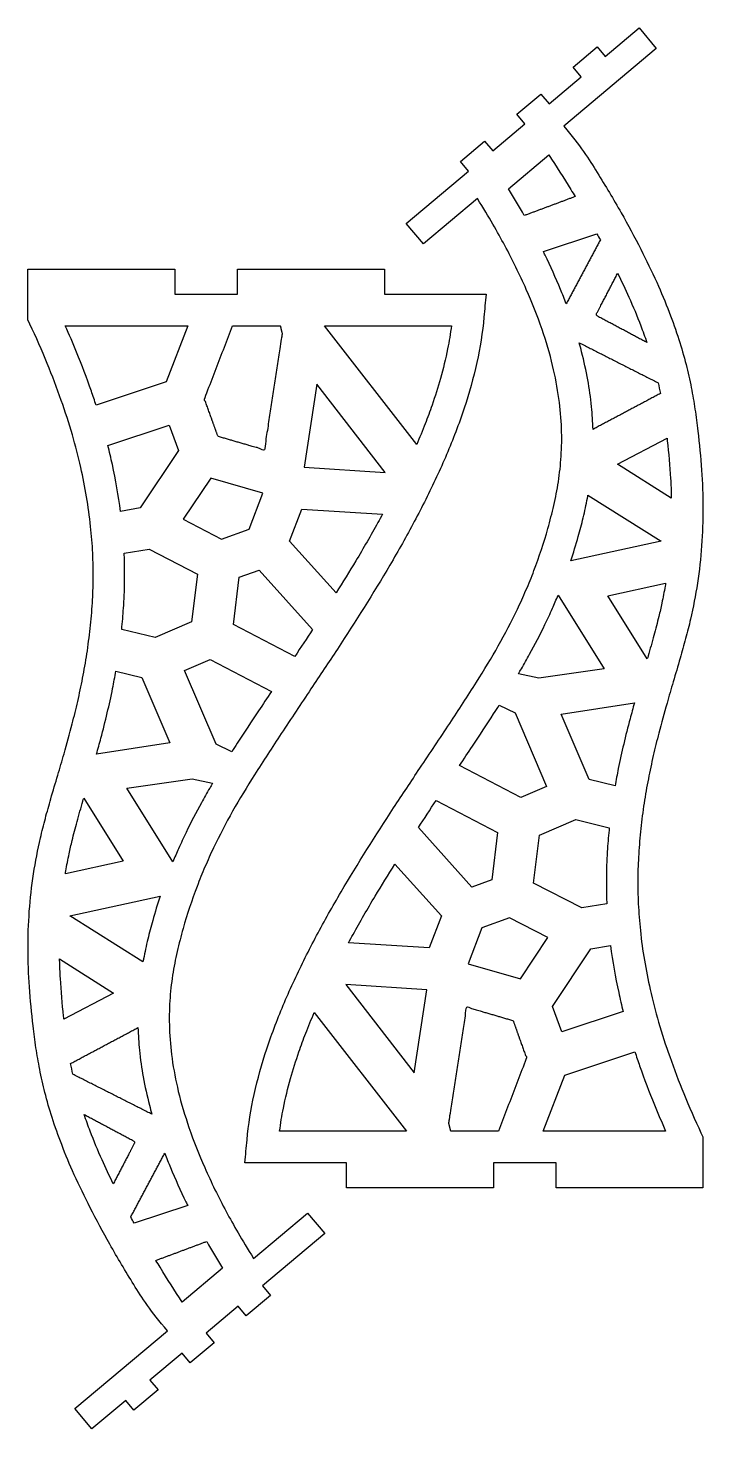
# Model space of a CAD drawing. Header units: millimetres. Extents: x -258 to 386, y -653 to 683.
import ezdxf

# ---------------------------------------------------------------- set-up
doc = ezdxf.new("R2010")
doc.units = ezdxf.units.MM
doc.header["$MEASUREMENT"] = 0
doc.layers.add('Default', color=18, linetype='Continuous', true_color=0x000000)

msp = doc.modelspace()

# ---------------------------------------------------------------- linework, layer by layer
at = {"layer": 'Default'}
for p, q in [((292.7, 655.8), (325.1, 683)), ((325.1, 683), (341.4, 663.5)), ((341.4, 663.5), (253.1, 589.4)), ((262, 645.7), (285, 665)), ((269.7, 636.5), (262, 645.7)), ((239.1, 610.8), (269.7, 636.5)), ((208.4, 600.7), (231.3, 620)), ((185.4, 565.8), (216.1, 591.5)), ((216.1, 591.5), (208.4, 600.7)), ((154.7, 555.7), (177.7, 575)), ((200.5, 529.7), (238.9, 561.9)), ((162.4, 546.5), (154.7, 555.7)), ((102.9, 496.6), (162.4, 546.5)), ((170.8, 520.3), (119.3, 477.1)), ((119.3, 477.1), (102.9, 496.6)), ((-258, 404.5), (-258, 453)), ((-118, 453), (-118, 429)), ((-58, 429), (-58, 453)), ((-118, 429), (-58, 429)), ((-256.1, 400.5), (-258, 404.5)), ((304.4, 267.1), (351.7, 291.9)), ((355.8, 234.6), (304.4, 267.1)), ((276.3, 237.5), (346.1, 193.4)), ((-148.3, -207.8), (-218.1, -163.7)), ((-227.8, -204.9), (-176.3, -237.4)), ((-176.3, -237.4), (-223.7, -262.2)), ((384.1, -370.7), (386, -374.7)), ((386, -374.7), (386, -423.2)), ((186, -399.2), (186, -423.2)), ((246, -399.2), (186, -399.2)), ((246, -423.2), (246, -399.2)), ((-42.7, -490.5), (8.8, -447.3)), ((8.8, -447.3), (25.1, -466.8)), ((25.1, -466.8), (-34.4, -516.7)), ((-72.4, -499.9), (-110.9, -532.1)), ((-34.4, -516.7), (-26.7, -525.9)), ((-26.7, -525.9), (-49.7, -545.2)), ((-57.4, -536), (-88, -561.7)), ((-213.4, -633.7), (-125, -559.6)), ((-80.3, -570.9), (-103.3, -590.2)), ((-88, -561.7), (-80.3, -570.9)), ((-111, -581), (-141.7, -606.7)), ((-141.7, -606.7), (-133.9, -615.9)), ((-164.6, -626), (-197, -653.2)), ((-133.9, -615.9), (-156.9, -635.2)), ((-197, -653.2), (-213.4, -633.7))]:
    msp.add_line(p, q, dxfattribs=at)
for points in [[(285, 665), (292.7, 655.8)], [(231.3, 620), (239.1, 610.8)], [(177.7, 575), (185.4, 565.8)], [(233.7, 469.8), (284.8, 486.7)], [(-258, 453), (-118, 453)], [(-58, 453), (82, 453)], [(-105.4, 399), (-126.2, 345.5), (-193, 323.2)], [(-148, 399), (-105.4, 399)], [(-62.8, 399), (-28, 399)], [(112.9, 285.8), (24.9, 399)], [(-181.8, 284.8), (-123.2, 304.3), (-114.5, 279.9), (-150.9, 225.2), (-169.7, 222)], [(36, 144.2), (-8.6, 193.7), (3.2, 224.1), (80.3, 219.3)], [(346.1, 193.4), (259.8, 174.7)], [(-166.2, 182), (-142.3, 186), (-96.4, 162.2), (-101.9, 116.6), (-136.7, 101.7), (-168.6, 109.4)], [(-3.4, 83.7), (-61.9, 114.1), (-56.5, 159.1), (-37.5, 166), (13.6, 109.3)], [(332.8, 81.4), (295.3, 141.5), (350.3, 153.4)], [(247.7, 142.1), (291.6, 71.9)], [(-63.5, -7.3), (-78.6, 0), (-108.7, 70.2), (-84.2, 80.6), (-25.7, 50.2)], [(-174.1, 69.6), (-149.4, 63.6), (-122.6, 1.1), (-192.6, -9.7)], [(291.6, 71.9), (229.4, 62.8), (210, 67.1)], [(191.6, 37.1), (206.7, 29.8), (236.7, -40.4), (212.3, -50.9), (153.7, -20.4)], [(302.2, -39.8), (277.4, -33.8), (250.6, 28.7), (320.6, 39.5)], [(-163.6, -42.1), (-101.4, -33), (-81.9, -37.3)], [(-204.8, -51.6), (-167.2, -111.7), (-222.3, -123.6)], [(-119.7, -112.3), (-163.6, -42.1)], [(131.4, -53.9), (189.9, -84.3), (184.5, -129.3), (165.5, -136.3), (114.5, -79.5)], [(294.3, -152.2), (270.3, -156.3), (224.4, -132.5), (229.9, -86.8), (264.7, -71.9), (296.6, -79.7)], [(92.1, -114.4), (136.6, -163.9), (124.9, -194.3), (47.7, -189.5)], [(-218.1, -163.7), (-131.8, -144.9)], [(309.8, -255), (251.2, -274.5), (242.5, -250.1), (279, -195.4), (297.7, -192.2)], [(15.1, -256.1), (103.1, -369.2)], [(233.4, -369.2), (254.2, -315.7), (321, -293.4)], [(190.8, -369.2), (156, -369.2)], [(276, -369.2), (233.4, -369.2)], [(186, -423.2), (46, -423.2)], [(386, -423.2), (246, -423.2)], [(-105.6, -440), (-156.7, -456.9)], [(-49.7, -545.2), (-57.4, -536)], [(-103.3, -590.2), (-111, -581)], [(-156.9, -635.2), (-164.6, -626)]]:
    msp.add_lwpolyline(points, dxfattribs=at)
for points in [[(82.9, 259.2), (17.6, 343.2), (5.4, 264.1)], [(-73.5, 195.4), (-47.1, 205.1), (-33.9, 239.3), (-83.7, 253.8), (-110, 214.4)], [(201.5, -165.7), (175.1, -175.3), (161.9, -209.5), (211.8, -224), (238.1, -184.6)], [(45.1, -229.4), (110.5, -313.5), (122.6, -234.3)]]:
    msp.add_lwpolyline(points, close=True, dxfattribs=at)
for points, degree, knots in [([(253.1, 589.4), (269, 570.7), (285.2, 545.4), (307.3, 508.4), (326.3, 473.4), (341.6, 441.8), (353.7, 413), (363, 386.8), (369.9, 362.8), (374.9, 340.6), (378.5, 319.4), (381.9, 293.2), (385, 261.8), (386.4, 225.2), (385.2, 189.2), (381.3, 153.7), (375.5, 124.3), (369.5, 100.5), (363.9, 80.6), (357.8, 60.1), (350.9, 36.3), (344.4, 12.9), (338.4, -11.1), (333.7, -33.4), (329.6, -56.6), (326.5, -80.5), (324.5, -104.4), (323.6, -128.3), (324.1, -152.7), (326.8, -188.3), (333.2, -226.1), (343.6, -266), (354.3, -299.1), (367.8, -334.4), (378.3, -358.3), (384.1, -370.7)], 3, [567.378249, 567.378249, 567.378249, 567.378249, 571.902157, 576.376652, 580.322954, 583.823873, 586.925177, 589.678612, 592.157122, 594.423859, 596.51307, 598.608301, 602.343852, 605.97791, 609.566625, 613.168653, 616.65905, 618.568533, 620.509171, 622.867515, 624.994761, 627.950367, 630.152848, 632.413963, 634.766663, 637.224844, 639.653242, 641.965561, 644.398807, 646.966606, 652.671738, 655.874198, 659.332393, 663.094477, 667.193704, 667.193704, 667.193704, 667.193704]), ([(238.9, 561.9), (246.1, 551), (254.5, 537.8), (262.7, 524.4), (264, 522.2)], 3, [236.229209, 236.229209, 236.229209, 236.229209, 240.151762, 240.926382, 240.926382, 240.926382, 240.926382]), ([(46, -423.2), (46, -415.2), (46, -407.2), (46, -399.2), (13.7, -399.2), (-18.6, -399.2), (-51, -399.2), (-50.3, -391.9), (-49.7, -384.7), (-49, -377.4), (-47.7, -362.8), (-42.9, -333.5), (-32.7, -297.2), (-19.7, -260.9), (-4.2, -224.6), (17.1, -182.3), (48.2, -127.3), (81.7, -74.4), (117, -21.3), (143.7, 18.5), (169, 57.1), (190.9, 93.3), (206.4, 122.7), (217.3, 146.8), (227.7, 172.3), (236.5, 199.3), (243.9, 227.7), (248.4, 250.6), (251.1, 275.1), (251.5, 301.7), (248.9, 330.6), (242.8, 362.4), (232.5, 397.3), (217.2, 435.6), (197.6, 475.3), (182.3, 501.8), (170.8, 520.3)], 3, [401.538057, 401.538057, 401.538057, 401.538057, 403.538057, 403.538057, 403.538057, 411.16162, 411.16162, 411.16162, 413.349379, 413.349379, 413.349379, 417.735133, 422.239824, 424.646822, 429.31808, 434.06821, 438.832737, 448.283282, 452.845722, 457.97252, 462.655224, 466.704667, 470.645211, 472.626163, 474.644602, 478.890418, 481.134786, 483.451973, 485.893036, 488.524868, 491.403296, 494.605417, 498.21168, 502.305448, 506.968703, 511.488687, 511.488687, 511.488687, 511.488687]), ([(255.5, 419.9), (253.8, 424.5), (247.5, 440.3), (240, 456.8), (234.2, 468.7), (233.7, 469.8)], 3, [219.54652, 219.54652, 219.54652, 219.54652, 221.02483, 224.615724, 224.990878, 224.990878, 224.990878, 224.990878]), ([(82, 453), (82, 445), (82, 437), (82, 429), (114.4, 429), (146.7, 429), (179, 429), (178.3, 421.7), (177.7, 414.4), (177, 407.2), (175.7, 392.6), (171, 363.3), (160.7, 327), (147.7, 290.6), (132.2, 254.4), (110.9, 212.1), (79.9, 157), (46.3, 104.2), (11, 51.1), (-15.7, 11.3), (-41, -27.4), (-62.9, -63.5), (-78.4, -93), (-89.3, -117.1), (-99.6, -142.5), (-108.5, -169.5), (-115.9, -197.9), (-120.4, -220.8), (-123.1, -245.4), (-123.5, -271.9), (-120.9, -300.9), (-114.8, -332.6), (-104.4, -367.5), (-89.2, -405.8), (-69.6, -445.5), (-54.3, -472.1), (-42.7, -490.5)], 3, [401.538057, 401.538057, 401.538057, 401.538057, 403.538057, 403.538057, 403.538057, 411.16162, 411.16162, 411.16162, 413.349379, 413.349379, 413.349379, 417.735133, 422.239824, 424.646822, 429.31808, 434.06821, 438.832737, 448.283282, 452.845722, 457.97252, 462.655224, 466.704667, 470.645211, 472.626163, 474.644602, 478.890418, 481.134786, 483.451973, 485.893036, 488.524868, 491.403296, 494.605417, 498.21168, 502.305448, 506.968703, 511.488687, 511.488687, 511.488687, 511.488687]), ([(332.4, 383), (308.1, 396), (283.7, 409), (294.2, 429), (304.6, 449.1)], 2, [4.25687, 4.25687, 4.25687, 8.58642, 8.58642, 14.358432, 14.358432, 14.358432]), ([(304.6, 449.1), (308.3, 441.6), (316.1, 425.1), (325.3, 403), (330.6, 388.4), (332.4, 383)], 3, [-2.916396, -2.916396, -2.916396, -2.916396, -0.408982, 2.548468, 4.25687, 4.25687, 4.25687, 4.25687]), ([(-125, -559.6), (-141, -540.9), (-157.2, -515.7), (-179.3, -478.6), (-198.2, -443.6), (-213.6, -412), (-225.7, -383.2), (-235, -357), (-241.9, -333), (-246.9, -310.8), (-250.5, -289.6), (-253.9, -263.4), (-256.9, -232), (-258.4, -195.5), (-257.2, -159.4), (-253.2, -124), (-247.5, -94.5), (-241.5, -70.8), (-235.9, -50.8), (-229.8, -30.3), (-222.8, -6.5), (-216.3, 16.9), (-210.4, 40.9), (-205.7, 63.1), (-201.6, 86.4), (-198.5, 110.3), (-196.4, 134.2), (-195.6, 158.1), (-196, 182.5), (-198.8, 218.1), (-205.2, 255.9), (-215.6, 295.8), (-226.3, 328.9), (-239.7, 364.1), (-250.3, 388.1), (-256.1, 400.5)], 3, [567.378249, 567.378249, 567.378249, 567.378249, 571.902157, 576.376652, 580.322954, 583.823873, 586.925177, 589.678612, 592.157122, 594.423859, 596.51307, 598.608301, 602.343852, 605.97791, 609.566625, 613.168653, 616.65905, 618.568533, 620.509171, 622.867515, 624.994761, 627.950367, 630.152848, 632.413963, 634.766663, 637.224844, 639.653242, 641.965561, 644.398807, 646.966606, 652.671738, 655.874198, 659.332393, 663.094477, 667.193704, 667.193704, 667.193704, 667.193704]), ([(-193, 323.2), (-194.5, 327.7), (-200.2, 344.7), (-209.9, 370.1), (-218.7, 390.6), (-222.4, 399)], 3, [112.124977, 112.124977, 112.124977, 112.124977, 113.545406, 117.51498, 120.254963, 120.254963, 120.254963, 120.254963]), ([(-17.3, 399), (-16.4, 395.2), (-15.5, 391.4), (-24, 336), (-32.5, 280.6), (-54.7, 287), (-76.8, 293.5), (-83.2, 311.3), (-89.6, 329.2), (-76.2, 364.1), (-62.8, 399)], 2, [360.258598, 360.258598, 360.258598, 360.297344, 360.297344, 361.105562, 361.105562, 361.688441, 361.688441, 362.370549, 362.370549, 362.643994, 362.643994, 362.643994]), ([(146, 399), (145, 391.6), (142.2, 374.7), (136, 349.4), (128.5, 325.7), (120.8, 304.8), (115.7, 292.4), (112.9, 285.8)], 3, [-0.177393, -0.177393, -0.177393, -0.177393, 2.049963, 4.966186, 7.613399, 9.511973, 11.646544, 11.646544, 11.646544, 11.646544]), ([(281.1, 300.2), (280.9, 307.4), (279.8, 323.2), (276.3, 347.9), (271.9, 368.2), (268.7, 379.9), (267.9, 382.8)], 3, [0.01427, 0.01427, 0.01427, 0.01427, 2.183184, 4.753941, 7.502826, 8.402714, 8.402714, 8.402714, 8.402714]), ([(-169.7, 222), (-171.6, 237), (-175.3, 258), (-180.3, 278.8), (-181.8, 284.8)], 3, [83.842158, 83.842158, 83.842158, 83.842158, 88.391895, 90.243579, 90.243579, 90.243579, 90.243579]), ([(351.7, 291.9), (351.8, 291.1), (353.2, 278.2), (354.9, 259.5), (355.7, 241.3), (355.8, 235), (355.8, 234.6)], 3, [34.712509, 34.712509, 34.712509, 34.712509, 34.975658, 38.591845, 40.340736, 40.460109, 40.460109, 40.460109, 40.460109]), ([(259.8, 174.7), (262.4, 182.4), (266.6, 196.1), (271.9, 216.1), (274.8, 229.3), (276.1, 236.6), (276.3, 237.5)], 3, [4.192468, 4.192468, 4.192468, 4.192468, 6.639242, 8.478729, 10.394749, 10.696316, 10.696316, 10.696316, 10.696316]), ([(80.3, 219.3), (78.8, 216.6), (70.6, 201.6), (56, 176.5), (42.4, 154.3), (36, 144.2)], 3, [-2.326048, -2.326048, -2.326048, -2.326048, -1.412326, 2.802922, 6.396923, 6.396923, 6.396923, 6.396923]), ([(-168.6, 109.4), (-167.9, 116.1), (-166.6, 131.2), (-165.6, 155), (-165.8, 172.5), (-166.2, 181.6), (-166.2, 182)], 3, [72.563605, 72.563605, 72.563605, 72.563605, 74.578395, 77.095328, 79.72108, 79.827089, 79.827089, 79.827089, 79.827089]), ([(350.3, 153.4), (350.2, 152.5), (349.1, 146.2), (347.1, 135.6), (343.5, 119.9), (339.1, 103.1), (335.3, 89.7), (333.1, 82.3), (332.8, 81.4)], 3, [-2.357582, -2.357582, -2.357582, -2.357582, -2.084558, -0.428215, 0.874652, 2.73933, 4.781824, 5.063103, 5.063103, 5.063103, 5.063103]), ([(210, 67.1), (210.9, 68.7), (214.5, 74.8), (223.2, 90.3), (233.2, 109.5), (242, 128.4), (246, 137.9), (247.7, 142.1)], 3, [-1.409715, -1.409715, -1.409715, -1.409715, -0.868614, 0.729385, 3.914054, 5.627293, 6.991555, 6.991555, 6.991555, 6.991555]), ([(-192.6, -9.7), (-191.2, -4.6), (-187.6, 8.5), (-182.3, 29.4), (-177.6, 50.7), (-175.1, 64.1), (-174.1, 69.6)], 3, [60.397612, 60.397612, 60.397612, 60.397612, 61.98164, 64.468082, 66.859225, 68.542442, 68.542442, 68.542442, 68.542442]), ([(-25.7, 50.2), (-29.8, 44), (-40.8, 27.6), (-53.4, 8.5), (-61.8, -4.6), (-63.5, -7.3)], 3, [172.158883, 172.158883, 172.158883, 172.158883, 174.385041, 178.074254, 179.046987, 179.046987, 179.046987, 179.046987]), ([(153.7, -20.4), (157.8, -14.3), (168.8, 2.1), (181.4, 21.3), (189.8, 34.4), (191.6, 37.1)], 3, [172.158883, 172.158883, 172.158883, 172.158883, 174.385041, 178.074254, 179.046987, 179.046987, 179.046987, 179.046987]), ([(320.6, 39.5), (319.2, 34.4), (315.6, 21.3), (310.3, 0.4), (305.6, -21), (303.1, -34.3), (302.2, -39.8)], 3, [60.397612, 60.397612, 60.397612, 60.397612, 61.98164, 64.468082, 66.859225, 68.542442, 68.542442, 68.542442, 68.542442]), ([(-81.9, -37.3), (-82.8, -38.9), (-86.4, -45), (-95.2, -60.5), (-105.2, -79.7), (-113.9, -98.6), (-118, -108.1), (-119.7, -112.3)], 3, [-1.409715, -1.409715, -1.409715, -1.409715, -0.868614, 0.729385, 3.914054, 5.627293, 6.991555, 6.991555, 6.991555, 6.991555]), ([(-222.3, -123.6), (-222.2, -122.8), (-221.1, -116.4), (-219.1, -105.8), (-215.5, -90.1), (-211.1, -73.4), (-207.2, -59.9), (-205.1, -52.5), (-204.8, -51.6)], 3, [-2.357582, -2.357582, -2.357582, -2.357582, -2.084558, -0.428215, 0.874652, 2.73933, 4.781824, 5.063103, 5.063103, 5.063103, 5.063103]), ([(296.6, -79.7), (295.9, -86.3), (294.6, -101.4), (293.6, -125.2), (293.9, -142.7), (294.2, -151.8), (294.3, -152.2)], 3, [72.563605, 72.563605, 72.563605, 72.563605, 74.578395, 77.095328, 79.72108, 79.827089, 79.827089, 79.827089, 79.827089]), ([(47.7, -189.5), (49.2, -186.8), (57.4, -171.9), (72, -146.7), (85.7, -124.5), (92.1, -114.4)], 3, [-2.326048, -2.326048, -2.326048, -2.326048, -1.412326, 2.802922, 6.396923, 6.396923, 6.396923, 6.396923]), ([(-131.8, -144.9), (-134.4, -152.6), (-138.6, -166.3), (-143.9, -186.3), (-146.8, -199.5), (-148.1, -206.8), (-148.3, -207.8)], 3, [4.192468, 4.192468, 4.192468, 4.192468, 6.639242, 8.478729, 10.394749, 10.696316, 10.696316, 10.696316, 10.696316]), ([(297.7, -192.2), (299.7, -207.2), (303.4, -228.2), (308.3, -249), (309.8, -255)], 3, [83.842158, 83.842158, 83.842158, 83.842158, 88.391895, 90.243579, 90.243579, 90.243579, 90.243579]), ([(-223.7, -262.2), (-223.8, -261.3), (-225.2, -248.4), (-226.9, -229.7), (-227.7, -211.5), (-227.8, -205.3), (-227.8, -204.9)], 3, [34.712509, 34.712509, 34.712509, 34.712509, 34.975658, 38.591845, 40.340736, 40.460109, 40.460109, 40.460109, 40.460109]), ([(145.4, -369.2), (144.4, -365.4), (143.5, -361.6), (152, -306.2), (160.6, -250.8), (182.7, -257.2), (204.9, -263.7), (211.2, -281.6), (217.6, -299.4), (204.2, -334.3), (190.8, -369.2)], 2, [360.258598, 360.258598, 360.258598, 360.297344, 360.297344, 361.105562, 361.105562, 361.688441, 361.688441, 362.370549, 362.370549, 362.643994, 362.643994, 362.643994]), ([(-17.9, -369.2), (-17, -361.8), (-14.2, -344.9), (-8, -319.7), (-0.5, -295.9), (7.2, -275), (12.3, -262.6), (15.1, -256.1)], 3, [-0.177393, -0.177393, -0.177393, -0.177393, 2.049963, 4.966186, 7.613399, 9.511973, 11.646544, 11.646544, 11.646544, 11.646544]), ([(-153.1, -270.4), (-152.8, -277.6), (-151.8, -293.4), (-148.3, -318.1), (-143.8, -338.4), (-140.6, -350.1), (-139.8, -353)], 3, [0.01427, 0.01427, 0.01427, 0.01427, 2.183184, 4.753941, 7.502826, 8.402714, 8.402714, 8.402714, 8.402714]), ([(321, -293.4), (322.5, -297.9), (328.2, -315), (337.9, -340.3), (346.7, -360.8), (350.4, -369.2)], 3, [112.124977, 112.124977, 112.124977, 112.124977, 113.545406, 117.51498, 120.254963, 120.254963, 120.254963, 120.254963]), ([(-176.6, -419.3), (-180.3, -411.8), (-188.1, -395.3), (-197.3, -373.2), (-202.6, -358.6), (-204.4, -353.2)], 3, [-2.916396, -2.916396, -2.916396, -2.916396, -0.408982, 2.548468, 4.25687, 4.25687, 4.25687, 4.25687]), ([(-204.4, -353.2), (-180, -366.2), (-155.7, -379.2), (-166.1, -399.2), (-176.6, -419.3)], 2, [4.25687, 4.25687, 4.25687, 8.58642, 8.58642, 14.358432, 14.358432, 14.358432]), ([(-127.5, -390.2), (-125.7, -394.8), (-119.5, -410.5), (-112, -427), (-106.2, -438.9), (-105.6, -440)], 3, [219.54652, 219.54652, 219.54652, 219.54652, 221.02483, 224.615724, 224.990878, 224.990878, 224.990878, 224.990878]), ([(-110.9, -532.1), (-118, -521.2), (-126.4, -508), (-134.6, -494.6), (-136, -492.4)], 3, [236.229209, 236.229209, 236.229209, 236.229209, 240.151762, 240.926382, 240.926382, 240.926382, 240.926382])]:
    msp.add_open_spline(points, degree=degree, knots=knots, dxfattribs=at)
for points, degree in [([(215.5, 504.1), (210.7, 512.7), (205.6, 521.2), (200.5, 529.7)], 3), ([(264, 522.2), (239.8, 513.1), (215.5, 504.1)], 2), ([(284.8, 486.7), (285.9, 484.7), (287, 482.7), (288.1, 480.8)], 3), ([(288.1, 480.8), (271.8, 450.4), (255.5, 419.9)], 2), ([(-222.4, 399), (-163.9, 399), (-105.4, 399)], 2), ([(-62.8, 399), (-40.1, 399), (-17.3, 399)], 2), ([(24.9, 399), (85.4, 399), (146, 399)], 2), ([(267.9, 382.8), (305.5, 363.7), (343.2, 344.6)], 2), ([(345.4, 334.4), (313.2, 317.3), (281.1, 300.2)], 2), ([(343.2, 344.6), (344, 341.2), (344.7, 337.8), (345.4, 334.4)], 3), ([(13.6, 109.3), (8, 100.7), (2.3, 92.2), (-3.4, 83.7)], 3), ([(114.5, -79.5), (120.1, -71), (125.7, -62.4), (131.4, -53.9)], 3), ([(-217.3, -304.6), (-185.2, -287.5), (-153.1, -270.4)], 2), ([(-215.2, -314.9), (-215.9, -311.5), (-216.7, -308), (-217.3, -304.6)], 3), ([(-139.8, -353), (-177.5, -333.9), (-215.2, -314.9)], 2), ([(103.1, -369.2), (42.6, -369.2), (-17.9, -369.2)], 2), ([(190.8, -369.2), (168.1, -369.2), (145.4, -369.2)], 2), ([(350.4, -369.2), (291.9, -369.2), (233.4, -369.2)], 2), ([(-160, -451), (-143.8, -420.6), (-127.5, -390.2)], 2), ([(-156.7, -456.9), (-157.8, -454.9), (-158.9, -453), (-160, -451)], 3), ([(-136, -492.4), (-111.7, -483.4), (-87.5, -474.3)], 2), ([(-87.5, -474.3), (-82.6, -482.9), (-77.6, -491.4), (-72.4, -499.9)], 3)]:
    msp.add_open_spline(points, degree=degree, dxfattribs=at)

doc.saveas('drawing.dxf')
